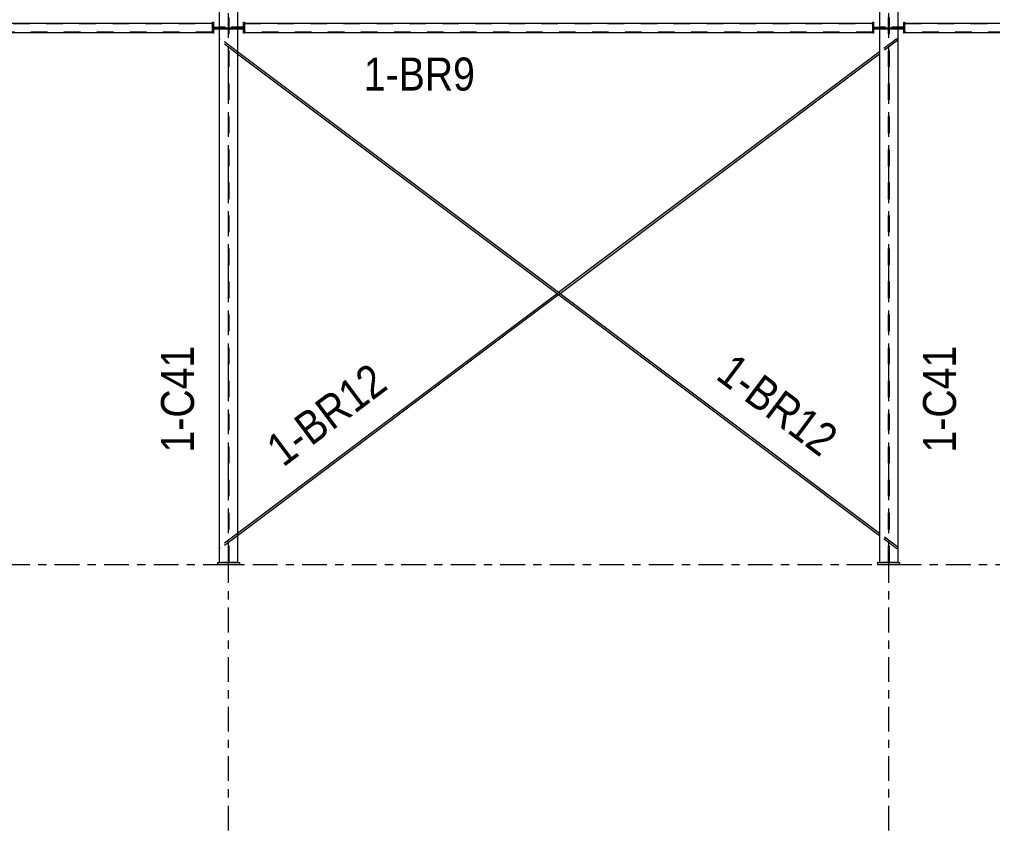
# Model space of a CAD drawing. Header units: millimetres. Extents: x -49 to 1122, y -181 to 639.
# Drawn here: x 477.7 to 595.6, y 208.9 to 307.1 of the extents above; entities that cross this region are included whole.
import ezdxf

# ---------------------------------------------------------------- set-up
doc = ezdxf.new("R2010")
doc.units = ezdxf.units.MM
for name, pattern in [('XKITLINE00', [0]), ('XKITLINE02', [4, 2, -2]), ('XKITLINE03', [6, 3, -1, 1, -1])]:
    doc.linetypes.add(name, pattern=pattern)
for name, color, linetype, lineweight in [('Part', 2, 'Continuous', 0), ('PartMark', 7, 'Continuous', 0), ('S-grid', 1, 'Continuous', 0)]:
    doc.layers.add(name, color=color, linetype=linetype, lineweight=lineweight)
doc.styles.add('ARIAL', font='ARIAL.TTF')

# ---------------------------------------------------------------- blocks, each defined once
blk = doc.blocks.new('*A1072')
at = {"layer": 'S-grid', "color": 1, "linetype": 'XKITLINE03', "lineweight": 0}
blk.add_line((-10, 241.08), (1096.06, 241.08), dxfattribs=at)
blk = doc.blocks.new('*A1073')
at = {"layer": 'Part', "color": 7, "linetype": 'XKITLINE02', "lineweight": 0}
for p, q in [((584.06, 304.76), (581.94, 303.18)), ((584.17, 304.57), (581.94, 302.9)), ((584.17, 304.62), (584.06, 304.76)), ((543.06, 274.01), (542.87, 273.87)), ((543.24, 273.87), (543.06, 273.74)), ((504.17, 244.85), (501.94, 243.18)), ((504.17, 244.57), (502.06, 242.99)), ((502.06, 242.99), (501.94, 243.13))]:
    blk.add_line(p, q, dxfattribs=at)
at = {"layer": 'Part', "color": 2, "linetype": 'XKITLINE00', "lineweight": 0}
for p, q in [((584.19, 304.59), (584.17, 304.62)), ((584.19, 304.59), (584.17, 304.57)), ((581.94, 303.18), (543.06, 274.01)), ((581.94, 302.9), (543.24, 273.87)), ((542.87, 273.87), (504.17, 244.85)), ((543.06, 273.74), (504.17, 244.57)), ((501.94, 243.18), (501.92, 243.16)), ((501.94, 243.14), (501.92, 243.16)), ((501.94, 243.13), (501.94, 243.14))]:
    blk.add_line(p, q, dxfattribs=at)
blk = doc.blocks.new('*A1074')
at = {"layer": 'Part', "color": 2, "linetype": 'XKITLINE00', "lineweight": 0}
for p, q in [((501.94, 304.62), (501.92, 304.59)), ((501.94, 304.57), (501.92, 304.59)), ((543.06, 274.01), (504.17, 303.18)), ((542.87, 273.87), (504.17, 302.9)), ((581.94, 244.57), (543.06, 273.74)), ((581.94, 244.85), (543.24, 273.87)), ((584.19, 243.16), (584.17, 243.18)), ((584.19, 243.16), (584.17, 243.13))]:
    blk.add_line(p, q, dxfattribs=at)
at = {"layer": 'Part', "color": 7, "linetype": 'XKITLINE02', "lineweight": 0}
for p, q in [((502.06, 304.76), (501.94, 304.62)), ((504.17, 302.9), (501.94, 304.57)), ((504.17, 303.18), (502.06, 304.76)), ((543.06, 273.74), (542.87, 273.87)), ((543.24, 273.87), (543.06, 274.01)), ((584.17, 243.18), (581.94, 244.85)), ((584.06, 242.99), (581.94, 244.57)), ((584.17, 243.14), (584.06, 242.99))]:
    blk.add_line(p, q, dxfattribs=at)
blk = doc.blocks.new('*A1077')
at = {"layer": 'Part', "color": 2, "linetype": 'XKITLINE00', "lineweight": 0}
for p, q in [((504.99, 306.64), (581.12, 306.64)), ((504.99, 305.53), (581.12, 305.53))]:
    blk.add_line(p, q, dxfattribs=at)
at = {"layer": 'Part', "color": 7, "linetype": 'XKITLINE02', "lineweight": 0}
for p, q in [((504.99, 306.64), (504.99, 305.53)), ((504.99, 306.59), (581.12, 306.59)), ((581.12, 306.64), (581.12, 305.53)), ((581.12, 305.57), (504.99, 305.57))]:
    blk.add_line(p, q, dxfattribs=at)
blk = doc.blocks.new('*A1296')
at = {"layer": 'S-grid', "color": 1, "linetype": 'XKITLINE03', "lineweight": 0}
blk.add_line((503.06, 208.86), (503.06, 402.47), dxfattribs=at)
at = {"layer": 'S-grid', "color": 3, "style": 'ARIAL', "width": 0.85}
blk.add_text('6', height=3, dxfattribs=at).set_placement((501.94, 403.47))
blk = doc.blocks.new('*A1302')
at = {"layer": 'Part', "color": 7, "linetype": 'XKITLINE02', "lineweight": 0}
for p, q in [((501.94, 356.23), (501.94, 371.34)), ((501.94, 371.34), (504.17, 371.34)), ((503.01, 371.34), (503.01, 241.31)), ((503.1, 371.34), (503.1, 241.31)), ((504.17, 371.34), (504.17, 356.23)), ((504.17, 241.31), (501.94, 241.31))]:
    blk.add_line(p, q, dxfattribs=at)
at = {"layer": 'Part', "color": 2, "linetype": 'XKITLINE00', "lineweight": 0}
for p, q in [((501.94, 356.23), (501.94, 241.31)), ((504.17, 356.23), (504.17, 241.31))]:
    blk.add_line(p, q, dxfattribs=at)
blk = doc.blocks.new('*A1307')
at = {"layer": 'Part', "color": 2, "linetype": 'XKITLINE00', "lineweight": 0}
for p, q in [((424.99, 306.64), (501.12, 306.64)), ((424.99, 305.53), (501.12, 305.53))]:
    blk.add_line(p, q, dxfattribs=at)
at = {"layer": 'Part', "color": 7, "linetype": 'XKITLINE02', "lineweight": 0}
for p, q in [((424.99, 306.64), (424.99, 305.53)), ((424.99, 306.59), (501.12, 306.59)), ((501.12, 306.64), (501.12, 305.53)), ((501.12, 305.57), (424.99, 305.57))]:
    blk.add_line(p, q, dxfattribs=at)
blk = doc.blocks.new('*A1308')
at = {"layer": 'Part', "color": 2, "linetype": 'XKITLINE00', "lineweight": 0}
for p, q in [((501.72, 241.31), (501.72, 241.08)), ((501.72, 241.31), (504.39, 241.31)), ((501.72, 241.08), (504.39, 241.08)), ((504.39, 241.31), (504.39, 241.08))]:
    blk.add_line(p, q, dxfattribs=at)
blk = doc.blocks.new('*A1309')
at = {"layer": 'Part', "color": 2, "linetype": 'XKITLINE00', "lineweight": 0}
for p, q in [((501.94, 306.03), (501.34, 306.03)), ((501.34, 305.92), (501.34, 306.03)), ((501.94, 305.92), (501.34, 305.92))]:
    blk.add_line(p, q, dxfattribs=at)
at = {"layer": 'Part', "color": 7, "linetype": 'XKITLINE02', "lineweight": 0}
for p, q in [((503.01, 306.03), (501.94, 306.03)), ((503.01, 305.92), (501.94, 305.92)), ((502.84, 306.03), (502.84, 305.92)), ((503.01, 306.03), (503.01, 305.92))]:
    blk.add_line(p, q, dxfattribs=at)
blk = doc.blocks.new('*A1310')
at = {"layer": 'Part', "color": 2, "linetype": 'XKITLINE00', "lineweight": 0}
for p, q in [((501.23, 306.03), (501.23, 306.14)), ((501.23, 306.14), (501.94, 306.14)), ((501.34, 306.03), (501.23, 306.03))]:
    blk.add_line(p, q, dxfattribs=at)
at = {"layer": 'Part', "color": 7, "linetype": 'XKITLINE02', "lineweight": 0}
for p, q in [((502.68, 306.03), (501.34, 306.03)), ((502.68, 306.14), (501.94, 306.14)), ((502.68, 306.03), (502.68, 306.14))]:
    blk.add_line(p, q, dxfattribs=at)
blk = doc.blocks.new('*A1311')
at = {"layer": 'Part', "color": 2, "linetype": 'XKITLINE00', "lineweight": 0}
for p, q in [((501.12, 305.42), (501.12, 306.75)), ((501.12, 306.75), (501.23, 306.75)), ((501.23, 306.75), (501.23, 305.42)), ((501.23, 305.42), (501.12, 305.42))]:
    blk.add_line(p, q, dxfattribs=at)
blk = doc.blocks.new('*A1312')
at = {"layer": 'Part', "color": 7, "linetype": 'XKITLINE02', "lineweight": 0}
for p, q in [((503.1, 306.03), (503.1, 305.92)), ((504.17, 306.03), (503.1, 306.03)), ((504.17, 305.92), (503.1, 305.92)), ((503.27, 306.03), (503.27, 305.92))]:
    blk.add_line(p, q, dxfattribs=at)
at = {"layer": 'Part', "color": 2, "linetype": 'XKITLINE00', "lineweight": 0}
for p, q in [((504.77, 306.03), (504.17, 306.03)), ((504.77, 305.92), (504.17, 305.92)), ((504.77, 306.03), (504.77, 305.92))]:
    blk.add_line(p, q, dxfattribs=at)
blk = doc.blocks.new('*A1313')
at = {"layer": 'Part', "color": 7, "linetype": 'XKITLINE02', "lineweight": 0}
for p, q in [((503.43, 306.14), (503.43, 306.03)), ((504.17, 306.14), (503.43, 306.14)), ((504.77, 306.03), (503.43, 306.03))]:
    blk.add_line(p, q, dxfattribs=at)
at = {"layer": 'Part', "color": 2, "linetype": 'XKITLINE00', "lineweight": 0}
for p, q in [((504.88, 306.14), (504.17, 306.14)), ((504.88, 306.03), (504.77, 306.03)), ((504.88, 306.14), (504.88, 306.03))]:
    blk.add_line(p, q, dxfattribs=at)
blk = doc.blocks.new('*A1314')
at = {"layer": 'Part', "color": 2, "linetype": 'XKITLINE00', "lineweight": 0}
for p, q in [((504.88, 305.42), (504.88, 306.75)), ((504.88, 306.75), (504.99, 306.75)), ((504.99, 306.75), (504.99, 305.42)), ((504.99, 305.42), (504.88, 305.42))]:
    blk.add_line(p, q, dxfattribs=at)
blk = doc.blocks.new('*A1472')
at = {"layer": 'S-grid', "color": 1, "linetype": 'XKITLINE03', "lineweight": 0}
blk.add_line((583.06, 208.86), (583.06, 402.47), dxfattribs=at)
at = {"layer": 'S-grid', "color": 3, "style": 'ARIAL', "width": 0.85}
blk.add_text('5', height=3, dxfattribs=at).set_placement((581.94, 403.47))
blk = doc.blocks.new('*A1474')
at = {"layer": 'Part', "color": 7, "linetype": 'XKITLINE02', "lineweight": 0}
for p, q in [((581.94, 356.23), (581.94, 371.34)), ((581.94, 371.34), (584.17, 371.34)), ((583.01, 371.34), (583.01, 241.31)), ((583.1, 371.34), (583.1, 241.31)), ((584.17, 371.34), (584.17, 356.23)), ((584.17, 241.31), (581.94, 241.31))]:
    blk.add_line(p, q, dxfattribs=at)
at = {"layer": 'Part', "color": 2, "linetype": 'XKITLINE00', "lineweight": 0}
for p, q in [((581.94, 356.23), (581.94, 241.31)), ((584.17, 356.23), (584.17, 241.31))]:
    blk.add_line(p, q, dxfattribs=at)
blk = doc.blocks.new('*A1516')
at = {"layer": 'Part', "color": 2, "linetype": 'XKITLINE00', "lineweight": 0}
for p, q in [((584.99, 306.64), (661.12, 306.64)), ((584.99, 305.53), (661.12, 305.53))]:
    blk.add_line(p, q, dxfattribs=at)
at = {"layer": 'Part', "color": 7, "linetype": 'XKITLINE02', "lineweight": 0}
for p, q in [((584.99, 306.64), (584.99, 305.53)), ((584.99, 306.59), (661.12, 306.59)), ((661.12, 306.64), (661.12, 305.53)), ((661.12, 305.57), (584.99, 305.57))]:
    blk.add_line(p, q, dxfattribs=at)
blk = doc.blocks.new('*A1517')
at = {"layer": 'Part', "color": 2, "linetype": 'XKITLINE00', "lineweight": 0}
for p, q in [((581.72, 241.31), (581.72, 241.08)), ((581.72, 241.31), (584.39, 241.31)), ((581.72, 241.08), (584.39, 241.08)), ((584.39, 241.31), (584.39, 241.08))]:
    blk.add_line(p, q, dxfattribs=at)
blk = doc.blocks.new('*A1518')
at = {"layer": 'Part', "color": 2, "linetype": 'XKITLINE00', "lineweight": 0}
for p, q in [((581.94, 306.03), (581.34, 306.03)), ((581.34, 305.92), (581.34, 306.03)), ((581.94, 305.92), (581.34, 305.92))]:
    blk.add_line(p, q, dxfattribs=at)
at = {"layer": 'Part', "color": 7, "linetype": 'XKITLINE02', "lineweight": 0}
for p, q in [((583.01, 306.03), (581.94, 306.03)), ((583.01, 305.92), (581.94, 305.92)), ((582.84, 306.03), (582.84, 305.92)), ((583.01, 306.03), (583.01, 305.92))]:
    blk.add_line(p, q, dxfattribs=at)
blk = doc.blocks.new('*A1519')
at = {"layer": 'Part', "color": 2, "linetype": 'XKITLINE00', "lineweight": 0}
for p, q in [((581.23, 306.03), (581.23, 306.14)), ((581.23, 306.14), (581.94, 306.14)), ((581.34, 306.03), (581.23, 306.03))]:
    blk.add_line(p, q, dxfattribs=at)
at = {"layer": 'Part', "color": 7, "linetype": 'XKITLINE02', "lineweight": 0}
for p, q in [((582.68, 306.03), (581.34, 306.03)), ((582.68, 306.14), (581.94, 306.14)), ((582.68, 306.03), (582.68, 306.14))]:
    blk.add_line(p, q, dxfattribs=at)
blk = doc.blocks.new('*A1520')
at = {"layer": 'Part', "color": 2, "linetype": 'XKITLINE00', "lineweight": 0}
for p, q in [((581.12, 305.42), (581.12, 306.75)), ((581.12, 306.75), (581.23, 306.75)), ((581.23, 306.75), (581.23, 305.42)), ((581.23, 305.42), (581.12, 305.42))]:
    blk.add_line(p, q, dxfattribs=at)
blk = doc.blocks.new('*A1521')
at = {"layer": 'Part', "color": 7, "linetype": 'XKITLINE02', "lineweight": 0}
for p, q in [((583.1, 306.03), (583.1, 305.92)), ((584.17, 306.03), (583.1, 306.03)), ((584.17, 305.92), (583.1, 305.92)), ((583.27, 306.03), (583.27, 305.92))]:
    blk.add_line(p, q, dxfattribs=at)
at = {"layer": 'Part', "color": 2, "linetype": 'XKITLINE00', "lineweight": 0}
for p, q in [((584.77, 306.03), (584.17, 306.03)), ((584.77, 305.92), (584.17, 305.92)), ((584.77, 306.03), (584.77, 305.92))]:
    blk.add_line(p, q, dxfattribs=at)
blk = doc.blocks.new('*A1522')
at = {"layer": 'Part', "color": 7, "linetype": 'XKITLINE02', "lineweight": 0}
for p, q in [((583.43, 306.14), (583.43, 306.03)), ((584.17, 306.14), (583.43, 306.14)), ((584.77, 306.03), (583.43, 306.03))]:
    blk.add_line(p, q, dxfattribs=at)
at = {"layer": 'Part', "color": 2, "linetype": 'XKITLINE00', "lineweight": 0}
for p, q in [((584.88, 306.14), (584.17, 306.14)), ((584.88, 306.03), (584.77, 306.03)), ((584.88, 306.14), (584.88, 306.03))]:
    blk.add_line(p, q, dxfattribs=at)
blk = doc.blocks.new('*A1523')
at = {"layer": 'Part', "color": 2, "linetype": 'XKITLINE00', "lineweight": 0}
for p, q in [((584.88, 305.42), (584.88, 306.75)), ((584.88, 306.75), (584.99, 306.75)), ((584.99, 306.75), (584.99, 305.42)), ((584.99, 305.42), (584.88, 305.42))]:
    blk.add_line(p, q, dxfattribs=at)
blk = doc.blocks.new('*A2671')
at = {"layer": 'PartMark', "color": 3, "style": 'ARIAL', "width": 0.85}
blk.add_text('1-BR9', height=4, dxfattribs=at).set_placement((519.46, 298.48))
blk = doc.blocks.new('*A2686')
at = {"layer": 'PartMark', "color": 3, "style": 'ARIAL', "width": 0.85}
blk.add_text('1-C41', height=4, rotation=90.0002, dxfattribs=at).set_placement((498.89, 254.64))
blk = doc.blocks.new('*A2689')
at = {"layer": 'PartMark', "color": 3, "style": 'ARIAL', "width": 0.85}
blk.add_text('1-BR12', height=4, rotation=36.8698, dxfattribs=at).set_placement((509.69, 252.8))
blk = doc.blocks.new('*A2691')
at = {"layer": 'PartMark', "color": 3, "style": 'ARIAL', "width": 0.85}
blk.add_text('1-BR12', height=4, rotation=-36.8698, dxfattribs=at).set_placement((561.95, 263.66))
blk = doc.blocks.new('*A2693')
at = {"layer": 'PartMark', "color": 3, "style": 'ARIAL', "width": 0.85}
blk.add_text('1-C41', height=4, rotation=90.0002, dxfattribs=at).set_placement((591.22, 254.64))

msp = doc.modelspace()

# ---------------------------------------------------------------- block references
at = {"lineweight": 0}
for name in ['*A1296', '*A1472', '*A1302', '*A1474', '*A1307', '*A1311', '*A1314', '*A1077', '*A1520', '*A1523', '*A1516', '*A1310', '*A1309', '*A1312', '*A1313', '*A1519', '*A1518', '*A1521', '*A1522', '*A1073', '*A1074', '*A2671', '*A2686', '*A2693', '*A2691', '*A2689', '*A1072', '*A1308', '*A1517']:
    msp.add_blockref(name, (0, 0), dxfattribs=at)

doc.saveas('drawing.dxf')
